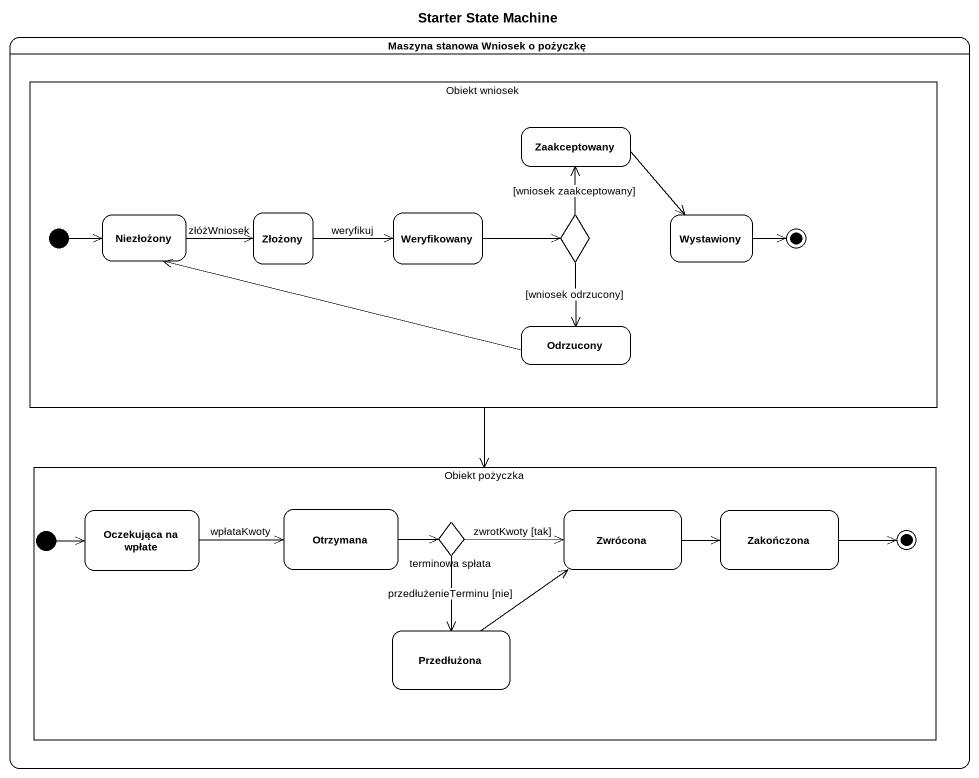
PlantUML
@startuml
title Starter State Machine
hide empty description
state "Maszyna stanowa Wniosek o pożyczkę" as Maszyna_stanowa_Wniosek_o {
  state "Obiekt wniosek" as Obiekt_wniosek <<object>> {
    state Zaakceptowany
    state Niezłożony
    state Złożony
    state Weryfikowany
    state choice1 <<choice>>
    state Wystawiony
    state Odrzucony
    [*] -right-> Niezłożony
    Wystawiony -right-> [*]
  }
  state "Obiekt pożyczka" as Obiekt_pożyczka <<object>> {
    state "Oczekująca na wpłate" as Oczekująca_na_wpłate
    state Otrzymana
    state Zwrócona
    state Zakończona
    state "terminowa spłata" as terminowa_spłata <<choice>>
    state Przedłużona
    Zakończona -right-> [*]
    [*] -right-> Oczekująca_na_wpłate
  }
}
Obiekt_wniosek --> Obiekt_pożyczka
Zaakceptowany --> Wystawiony
Niezłożony -right-> Złożony : złóżWniosek
Złożony -right-> Weryfikowany : weryfikuj
Weryfikowany -right-> choice1
choice1 -up-> Zaakceptowany : [wniosek zaakceptowany]
choice1 --> Odrzucony : [wniosek odrzucony]
Odrzucony -left-> Niezłożony
Oczekująca_na_wpłate -right-> Otrzymana : wpłataKwoty
Otrzymana -right-> terminowa_spłata
Zwrócona -right-> Zakończona
terminowa_spłata -right-> Zwrócona : zwrotKwoty [tak]
terminowa_spłata --> Przedłużona : przedłużenieTerminu [nie]
Przedłużona -up-> Zwrócona
@enduml
